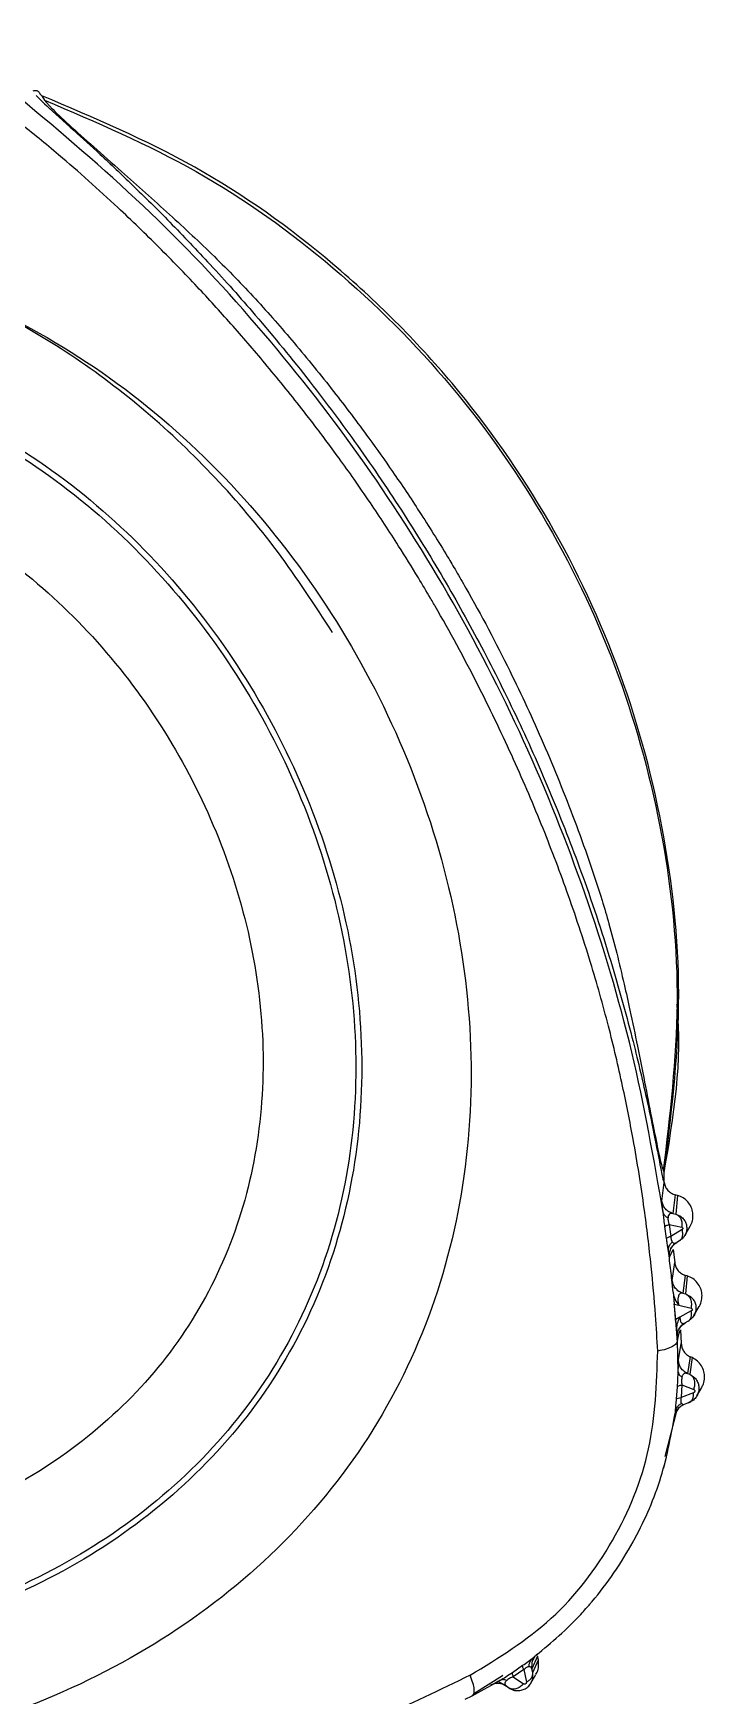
# Model space of a CAD drawing. Extents: x 527 to 611, y 788 to 934.
# Drawn here: x 556.712 to 557.594, y 880.893 to 883.076 of the extents above; entities that cross this region are included whole.
import ezdxf

# ---------------------------------------------------------------- set-up
doc = ezdxf.new("R2010")
doc.units = 0
doc.header["$MEASUREMENT"] = 0
doc.layers.add('1', color=4, linetype='Continuous')
doc.layers.add('GEOMETRY', color=4, linetype='Continuous', lineweight=25)

# ---------------------------------------------------------------- blocks, each defined once
blk = doc.blocks.new('2026_FLASH')
at = {"layer": 'GEOMETRY'}
for p, q in [((29.6442, 79.6804), (29.6477, 79.6748)), ((30.4598, 78.269), (30.4611, 78.2664)), ((30.461, 78.2535), (30.4611, 78.2664)), ((30.458, 78.2286), (30.4611, 78.253)), ((30.4597, 78.2562), (30.461, 78.2535)), ((30.461, 78.2535), (30.4611, 78.253)), ((30.4754, 78.2371), (30.4724, 78.2126)), ((30.4785, 78.2362), (30.4754, 78.2371)), ((30.4785, 78.2362), (30.4764, 78.2117)), ((30.4642, 78.1796), (30.4621, 78.1953)), ((30.4676, 78.198), (30.4697, 78.1824)), ((30.4676, 78.198), (30.4843, 78.1943)), ((30.4724, 78.2126), (30.4764, 78.2117)), ((30.4764, 78.2117), (30.4827, 78.2088)), ((30.4881, 78.1835), (30.4952, 78.1959)), ((30.4847, 78.1913), (30.4697, 78.1824)), ((30.481, 78.1764), (30.4778, 78.1745)), ((30.4678, 78.156), (30.468, 78.1551)), ((30.468, 78.1551), (30.473, 78.1651)), ((30.473, 78.1651), (30.4749, 78.1479)), ((30.4717, 78.1245), (30.4749, 78.1479)), ((30.4887, 78.1312), (30.4855, 78.1078)), ((30.4913, 78.1304), (30.4887, 78.1312)), ((30.4913, 78.1304), (30.489, 78.1069)), ((30.4728, 78.109), (30.4743, 78.0936)), ((30.4855, 78.1078), (30.489, 78.1069)), ((30.489, 78.1069), (30.4957, 78.1033)), ((30.4747, 78.0901), (30.4743, 78.0936)), ((30.4743, 78.0935), (30.4803, 78.0922)), ((30.4762, 78.0732), (30.4747, 78.0901)), ((30.4803, 78.0922), (30.4964, 78.088)), ((30.5002, 78.0784), (30.5071, 78.0903)), ((30.4818, 78.0763), (30.4762, 78.0732)), ((30.4775, 78.0564), (30.4762, 78.0732)), ((30.4967, 78.0844), (30.4818, 78.0763)), ((30.4924, 78.0709), (30.4887, 78.0689)), ((30.4776, 78.0557), (30.4775, 78.0564)), ((30.4783, 78.0501), (30.4807, 78.0552)), ((30.4784, 78.0455), (30.4807, 78.0552)), ((30.4795, 78.0045), (30.4784, 78.0455)), ((30.4799, 78.0201), (30.4835, 78.0416)), ((30.4807, 78.0552), (30.4827, 78.0595)), ((30.4827, 78.0595), (30.4835, 78.0416)), ((30.4953, 78.0242), (30.4916, 78.0023)), ((30.4977, 78.0231), (30.4947, 78.0012)), ((30.4977, 78.0231), (30.4953, 78.0242)), ((30.4916, 78.0023), (30.4947, 78.0012)), ((30.4947, 78.0012), (30.5012, 77.9966)), ((30.4773, 77.9687), (30.4784, 77.9848)), ((30.4843, 77.9872), (30.4832, 77.9709)), ((30.4996, 77.9769), (30.4832, 77.9709)), ((30.4843, 77.9872), (30.4998, 77.9813)), ((30.504, 77.9728), (30.5105, 77.9841)), ((30.4625, 77.8931), (30.478, 77.9546)), ((30.4932, 77.9639), (30.4883, 77.9622)), ((30.4604, 77.8781), (30.4642, 77.8926)), ((30.2949, 77.6308), (30.2874, 77.6145)), ((30.2886, 77.626), (30.2899, 77.6291)), ((30.2959, 77.6261), (30.2949, 77.6308)), ((30.2113, 77.582), (30.2486, 77.6057)), ((30.2486, 77.6057), (30.2493, 77.6061)), ((30.2618, 77.6097), (30.2752, 77.619)), ((30.2767, 77.6133), (30.263, 77.604)), ((30.2767, 77.6133), (30.2801, 77.5969)), ((30.2861, 77.5956), (30.2927, 77.607)), ((30.2885, 77.6096), (30.2874, 77.6145)), ((30.2885, 77.6096), (30.2959, 77.6261)), ((30.2089, 77.5791), (30.2454, 77.5991)), ((30.2543, 77.5915), (30.257, 77.5896)), ((30.263, 77.604), (30.2763, 77.5945)), ((30.1997, 77.5746), (30.2089, 77.5791))]:
    blk.add_line(p, q, dxfattribs=at)
for points, knots in [([(30.4526, 78.0318), (30.4517, 78.0474), (30.4496, 78.0844), (30.4439, 78.1468), (30.4347, 78.224), (30.4221, 78.3029), (30.4062, 78.3829), (30.3881, 78.4605), (30.3639, 78.5459), (30.3345, 78.6344), (30.2999, 78.7251), (30.2608, 78.8161), (30.2147, 78.912), (30.1797, 78.9766), (30.1603, 79.0102), (30.1603, 79.0102), (30.1603, 79.0102), (30.1603, 79.0102), (30.1603, 79.0103), (30.1602, 79.0103), (30.1602, 79.0103), (30.1602, 79.0104), (30.1601, 79.0105), (30.1599, 79.0109), (30.1593, 79.0119), (30.1574, 79.0152), (30.1504, 79.0272), (30.1353, 79.0525), (30.1093, 79.0945), (30.0811, 79.1376), (30.0547, 79.1759), (30.0349, 79.2036), (30.0168, 79.2282), (30.0004, 79.2499), (29.9744, 79.2835), (29.939, 79.3273), (29.8931, 79.3806), (29.8468, 79.4314), (29.7974, 79.4823), (29.7373, 79.5406), (29.6758, 79.5954), (29.6134, 79.6466), (29.5568, 79.69), (29.5026, 79.7288), (29.4671, 79.7527), (29.4524, 79.7626)], [0, 0, 0, 0, 0.023144, 0.05484, 0.091564, 0.136206, 0.170367, 0.209427, 0.251228, 0.298444, 0.343948, 0.391377, 0.441313, 0.497426, 0.497427, 0.497428, 0.497429, 0.497432, 0.497437, 0.497446, 0.497463, 0.497497, 0.497564, 0.497711, 0.498058, 0.499248, 0.503302, 0.518104, 0.541837, 0.574517, 0.592617, 0.609041, 0.623786, 0.63685, 0.648231, 0.685287, 0.718359, 0.749985, 0.784568, 0.820855, 0.870939, 0.90326, 0.937451, 0.973984, 1, 1, 1, 1]), ([(29.6327, 79.687), (29.6336, 79.6873), (29.6351, 79.6877), (29.6373, 79.6876), (29.639, 79.6867), (29.6408, 79.6846), (29.6418, 79.6817), (29.6438, 79.6807), (29.6442, 79.6804)], [0, 0, 0, 0, 0.186076, 0.330502, 0.437082, 0.556039, 0.90138, 1, 1, 1, 1]), ([(29.6366, 79.681), (29.6376, 79.6797), (29.6399, 79.6771), (29.6547, 79.6632), (29.6826, 79.6382), (29.7221, 79.6021), (29.7646, 79.562), (29.8134, 79.5136), (29.8676, 79.4567), (29.9298, 79.387), (29.9948, 79.3076), (30.06, 79.22), (30.1197, 79.1319), (30.1749, 79.0417), (30.2257, 78.9497), (30.2728, 78.8545), (30.3162, 78.7557), (30.3573, 78.6493), (30.3922, 78.5425), (30.4197, 78.4427), (30.4381, 78.3639), (30.4501, 78.3054), (30.4562, 78.2728), (30.4589, 78.259), (30.4594, 78.2571), (30.4597, 78.2562)], [0, 0, 0, 0, 0.014533, 0.030212, 0.067806, 0.097423, 0.132023, 0.171465, 0.214167, 0.262912, 0.324614, 0.380826, 0.439833, 0.496705, 0.551963, 0.610023, 0.668914, 0.727586, 0.796926, 0.855191, 0.90411, 0.942201, 0.973745, 0.987278, 1, 1, 1, 1]), ([(30.4599, 78.2133), (30.4475, 78.2838), (30.4227, 78.4251), (30.3602, 78.6331), (30.2797, 78.8346), (30.1801, 79.028), (30.0627, 79.2108), (29.9286, 79.3811), (29.7798, 79.539), (29.6694, 79.6319), (29.6143, 79.6782)], [0, 0, 0, 0, 0.124582, 0.24949, 0.37459, 0.499876, 0.625195, 0.75037, 0.87536, 1, 1, 1, 1]), ([(29.6477, 79.6748), (29.6487, 79.6734), (29.65, 79.6717), (29.6536, 79.6676), (29.6604, 79.6604), (29.6869, 79.6354), (29.7442, 79.5851), (29.8103, 79.5261), (29.87, 79.4706), (29.9248, 79.4144), (29.9766, 79.3549), (30.0263, 79.2939), (30.069, 79.2372), (30.1064, 79.1845), (30.1411, 79.1326), (30.1685, 79.0888), (30.1864, 79.0588), (30.1943, 79.0451), (30.219, 79.002), (30.2566, 78.931), (30.3038, 78.8289), (30.3444, 78.7281), (30.3722, 78.6488), (30.3894, 78.5905), (30.3991, 78.5537), (30.4081, 78.5157), (30.4172, 78.4749), (30.4253, 78.4358), (30.4372, 78.3762), (30.4468, 78.3258), (30.4535, 78.2933), (30.4563, 78.2807), (30.4588, 78.2718), (30.4595, 78.2699), (30.4598, 78.269)], [0, 0, 0, 0, 0.015553, 0.019577, 0.025298, 0.054011, 0.111928, 0.160204, 0.205232, 0.248179, 0.290705, 0.335946, 0.378131, 0.40775, 0.442436, 0.48097, 0.492913, 0.499971, 0.507012, 0.57474, 0.632386, 0.692957, 0.754741, 0.772662, 0.79508, 0.818698, 0.838687, 0.866284, 0.887246, 0.946002, 0.959231, 0.970571, 0.986421, 1, 1, 1, 1]), ([(29.2065, 79.4861), (29.2696, 79.4818), (29.3968, 79.4733), (29.5792, 79.4073), (29.7477, 79.3072), (29.8969, 79.1738), (30.0218, 79.0143), (30.1188, 78.8351), (30.1837, 78.6432), (30.2127, 78.4457), (30.2033, 78.25), (30.1542, 78.0635), (30.065, 77.8941), (29.939, 77.7497), (29.7831, 77.6341), (29.6041, 77.5509), (29.4093, 77.4985), (29.2743, 77.4921), (29.2065, 77.4889)], [0, 0, 0, 0, 0.060091, 0.121152, 0.183577, 0.247259, 0.311757, 0.376464, 0.440752, 0.504052, 0.566014, 0.626679, 0.686637, 0.746971, 0.808472, 0.871348, 0.935362, 1, 1, 1, 1]), ([(30.0255, 78.9756), (30.0022, 79.0115), (29.9558, 79.0831), (29.8733, 79.18), (29.7827, 79.2668), (29.6841, 79.3413), (29.579, 79.4025), (29.4686, 79.4487), (29.3546, 79.4801), (29.2769, 79.4868), (29.2382, 79.4901)], [0, 0, 0, 0, 0.131043, 0.260851, 0.389105, 0.515464, 0.639703, 0.76173, 0.881702, 1, 1, 1, 1]), ([(29.2065, 79.3395), (29.2605, 79.3359), (29.3694, 79.3286), (29.5255, 79.2719), (29.6698, 79.186), (29.7974, 79.0717), (29.9045, 78.9349), (29.9876, 78.7813), (30.0434, 78.6169), (30.0684, 78.4477), (30.0605, 78.28), (30.0186, 78.1203), (29.9423, 77.9753), (29.8343, 77.8517), (29.7007, 77.7529), (29.5473, 77.6818), (29.3803, 77.6371), (29.2646, 77.6317), (29.2065, 77.6289)], [0, 0, 0, 0, 0.060031, 0.121063, 0.183495, 0.247208, 0.311744, 0.37649, 0.440815, 0.50414, 0.566097, 0.626721, 0.686615, 0.746897, 0.808382, 0.871274, 0.935323, 1, 1, 1, 1]), ([(29.2065, 79.3317), (29.26, 79.3281), (29.3679, 79.3208), (29.5226, 79.2646), (29.6655, 79.1795), (29.792, 79.0662), (29.8981, 78.9307), (29.9806, 78.7784), (30.0358, 78.6154), (30.0606, 78.4477), (30.0528, 78.2816), (30.0113, 78.1233), (29.9357, 77.9796), (29.8287, 77.8572), (29.6963, 77.7593), (29.5443, 77.6889), (29.3788, 77.6446), (29.2641, 77.6392), (29.2065, 77.6365)], [0, 0, 0, 0, 0.060017, 0.121046, 0.183483, 0.247203, 0.311744, 0.376491, 0.440822, 0.504154, 0.566114, 0.626731, 0.686609, 0.746882, 0.808366, 0.871265, 0.93532, 1, 1, 1, 1]), ([(29.2065, 79.2071), (29.2523, 79.204), (29.3447, 79.1977), (29.4771, 79.1495), (29.5993, 79.0765), (29.7076, 78.9794), (29.7985, 78.8631), (29.8692, 78.7325), (29.9167, 78.5927), (29.9381, 78.4491), (29.9317, 78.3068), (29.8964, 78.1712), (29.8316, 78.048), (29.7399, 77.9434), (29.6265, 77.8599), (29.4961, 77.7998), (29.3543, 77.7621), (29.2559, 77.7575), (29.2065, 77.7552)], [0, 0, 0, 0, 0.059911, 0.12091, 0.183385, 0.247163, 0.311739, 0.376505, 0.44088, 0.504269, 0.566249, 0.626809, 0.686568, 0.746756, 0.808237, 0.871187, 0.935295, 1, 1, 1, 1]), ([(30.4611, 78.2664), (30.4734, 78.3397), (30.4858, 78.4134), (30.4779, 78.4868), (30.4779, 78.4873)], [0, 0, 0, 0, 0.994103, 1, 1, 1, 1]), ([(30.4611, 78.253), (30.4615, 78.2512), (30.4624, 78.2474), (30.4659, 78.2427), (30.4702, 78.2389), (30.4737, 78.2377), (30.4754, 78.2371)], [0, 0, 0, 0, 0.253742, 0.509905, 0.758369, 1, 1, 1, 1]), ([(30.4599, 78.2133), (30.4596, 78.2154), (30.459, 78.2196), (30.4585, 78.224), (30.4581, 78.2275), (30.4581, 78.2282), (30.458, 78.2286)], [0, 0, 0, 0, 0.2193135, 0.4370552, 0.7036357, 1, 1, 1, 1]), ([(30.4724, 78.2126), (30.4706, 78.2132), (30.467, 78.2145), (30.4626, 78.2183), (30.4594, 78.2231), (30.4585, 78.2268), (30.458, 78.2286)], [0, 0, 0, 0, 0.244703, 0.5, 0.755297, 1, 1, 1, 1]), ([(30.4951, 78.196), (30.4954, 78.1964), (30.4974, 78.1991), (30.4988, 78.2051), (30.4991, 78.2132), (30.4968, 78.2211), (30.4924, 78.228), (30.4862, 78.2334), (30.4811, 78.2353), (30.4785, 78.2362)], [0, 0, 0, 0, 0.034762, 0.195635, 0.356508, 0.517381, 0.678254, 0.839127, 1, 1, 1, 1]), ([(30.4621, 78.1953), (30.4619, 78.1965), (30.4616, 78.1983), (30.4613, 78.2005), (30.4611, 78.2021), (30.461, 78.2037), (30.4608, 78.2049), (30.4607, 78.2057), (30.4605, 78.2084), (30.4602, 78.2109), (30.4599, 78.2133)], [0, 0, 0, 0, 0.1984149, 0.3028003, 0.36011, 0.4579974, 0.5450201, 0.5716731, 0.5873403, 1, 1, 1, 1]), ([(30.4599, 78.2133), (30.4603, 78.212), (30.4612, 78.2094), (30.4645, 78.2077), (30.4661, 78.2068)], [0, 0, 0, 0, 0.499989, 1, 1, 1, 1]), ([(30.4621, 78.1953), (30.4625, 78.1957), (30.4633, 78.1965), (30.4662, 78.1975), (30.4676, 78.198)], [0, 0, 0, 0, 0.500008, 1, 1, 1, 1]), ([(30.4724, 78.2126), (30.4709, 78.2126), (30.4688, 78.2126), (30.4669, 78.2105), (30.4662, 78.2087), (30.4661, 78.2074), (30.4661, 78.2068)], [0, 0, 0, 0, 0.542909, 0.786725, 0.897634, 1, 1, 1, 1]), ([(30.4661, 78.2068), (30.4661, 78.2062), (30.466, 78.2049), (30.4662, 78.2033), (30.4665, 78.2018), (30.4668, 78.2001), (30.4673, 78.1987), (30.4676, 78.198)], [0, 0, 0, 0, 0.252838, 0.493953, 0.521876, 0.738307, 1, 1, 1, 1]), ([(30.4764, 78.2117), (30.4777, 78.2111), (30.4803, 78.2099), (30.4831, 78.2056), (30.4846, 78.2002), (30.4844, 78.1962), (30.4843, 78.1943)], [0, 0, 0, 0, 0.2425047, 0.4999985, 0.7574931, 1, 1, 1, 1]), ([(30.4827, 78.2088), (30.4843, 78.2074), (30.4872, 78.2049), (30.4896, 78.2), (30.4908, 78.1952), (30.4907, 78.1901), (30.4891, 78.1848), (30.4859, 78.1799), (30.4827, 78.1776), (30.481, 78.1764)], [0, 0, 0, 0, 0.160862, 0.299615, 0.416213, 0.551243, 0.691826, 0.841401, 1, 1, 1, 1]), ([(30.4843, 78.1943), (30.4845, 78.1942), (30.4847, 78.1941), (30.4851, 78.1938), (30.4854, 78.1934), (30.4855, 78.193), (30.4855, 78.1927), (30.4855, 78.1924), (30.4853, 78.192), (30.4851, 78.1916), (30.4848, 78.1914), (30.4847, 78.1913)], [0, 0, 0, 0, 0.1443511, 0.2793855, 0.4027085, 0.5158359, 0.5707025, 0.6256768, 0.7395188, 0.863869, 1, 1, 1, 1]), ([(30.4642, 78.1796), (30.4646, 78.1801), (30.4655, 78.181), (30.4683, 78.1819), (30.4697, 78.1824)], [0, 0, 0, 0, 0.503105, 1, 1, 1, 1]), ([(30.4667, 78.1631), (30.4664, 78.165), (30.4661, 78.167), (30.4657, 78.1691), (30.4657, 78.1692), (30.4657, 78.1692), (30.4657, 78.1694), (30.4655, 78.1705), (30.4652, 78.1721), (30.4649, 78.1743), (30.4646, 78.1765), (30.4644, 78.1784), (30.4642, 78.1796)], [0, 0, 0, 0, 0.417535, 0.417611, 0.41821, 0.419871, 0.426157, 0.450648, 0.646057, 0.703071, 0.806006, 1, 1, 1, 1]), ([(30.4667, 78.1631), (30.4667, 78.1641), (30.4666, 78.1663), (30.4676, 78.1695), (30.4692, 78.1725), (30.4709, 78.1742), (30.4717, 78.1751)], [0, 0, 0, 0, 0.2541623, 0.5091042, 0.7593494, 1, 1, 1, 1]), ([(30.468, 78.1551), (30.468, 78.157), (30.4678, 78.1608), (30.4698, 78.1664), (30.4731, 78.1712), (30.4762, 78.1734), (30.4778, 78.1745)], [0, 0, 0, 0, 0.244604, 0.5, 0.755396, 1, 1, 1, 1]), ([(30.4697, 78.1824), (30.4697, 78.1816), (30.4698, 78.18), (30.4702, 78.1786), (30.4704, 78.1778), (30.4706, 78.1772), (30.471, 78.1762), (30.4714, 78.1755), (30.4717, 78.1751)], [0, 0, 0, 0, 0.238313, 0.475335, 0.500024, 0.549554, 0.728053, 1, 1, 1, 1]), ([(30.47, 78.1662), (30.471, 78.1679), (30.4729, 78.1712), (30.4761, 78.1734), (30.4777, 78.1744)], [0, 0, 0, 0, 0.508667, 1, 1, 1, 1]), ([(30.4717, 78.1751), (30.4721, 78.1746), (30.473, 78.1736), (30.4751, 78.1732), (30.4767, 78.174), (30.4778, 78.1745)], [0, 0, 0, 0, 0.225042, 0.470435, 1, 1, 1, 1]), ([(30.481, 78.1764), (30.4819, 78.1771), (30.4838, 78.1785), (30.4853, 78.1822), (30.4857, 78.1865), (30.485, 78.1898), (30.4847, 78.1913)], [0, 0, 0, 0, 0.249417, 0.506903, 0.760701, 1, 1, 1, 1]), ([(30.4729, 78.1089), (30.4723, 78.1144), (30.4709, 78.1281), (30.4688, 78.1462), (30.4672, 78.1588), (30.4667, 78.1631)], [0, 0, 0, 0, 0.304807, 0.763892, 1, 1, 1, 1]), ([(30.4667, 78.1631), (30.4671, 78.1605), (30.4676, 78.1566), (30.4678, 78.1562), (30.4678, 78.156)], [0, 0, 0, 0, 0.644319, 1, 1, 1, 1]), ([(30.4749, 78.1479), (30.4753, 78.1459), (30.476, 78.1421), (30.4793, 78.1372), (30.4835, 78.1333), (30.487, 78.1319), (30.4887, 78.1312)], [0, 0, 0, 0, 0.253687, 0.509855, 0.758386, 1, 1, 1, 1]), ([(30.507, 78.0903), (30.5071, 78.0905), (30.5089, 78.0929), (30.5105, 78.0985), (30.5111, 78.1066), (30.5091, 78.1146), (30.5049, 78.1216), (30.4989, 78.1273), (30.4938, 78.1293), (30.4913, 78.1304)], [0, 0, 0, 0, 0.015334, 0.179445, 0.343556, 0.507667, 0.671778, 0.835889, 1, 1, 1, 1]), ([(30.4728, 78.109), (30.4727, 78.1111), (30.4723, 78.1153), (30.4719, 78.1198), (30.4717, 78.1234), (30.4717, 78.1241), (30.4717, 78.1245)], [0, 0, 0, 0, 0.217056, 0.42966, 0.698276, 1, 1, 1, 1]), ([(30.4855, 78.1078), (30.4837, 78.1085), (30.4801, 78.1099), (30.4759, 78.114), (30.4728, 78.1189), (30.472, 78.1227), (30.4717, 78.1245)], [0, 0, 0, 0, 0.2446055, 0.5, 0.7553944, 1, 1, 1, 1]), ([(30.4728, 78.109), (30.4731, 78.1073), (30.4736, 78.1039), (30.4758, 78.0978), (30.4785, 78.0944), (30.4803, 78.0922)], [0, 0, 0, 0, 0.24777, 0.493288, 1, 1, 1, 1]), ([(30.4855, 78.1078), (30.4843, 78.1079), (30.4822, 78.1079), (30.4803, 78.1057), (30.4795, 78.1027), (30.4792, 78.1008), (30.479, 78.099), (30.4791, 78.0973), (30.4793, 78.0962), (30.4794, 78.0953), (30.4798, 78.0939), (30.4801, 78.0927), (30.4803, 78.0922)], [0, 0, 0, 0, 0.310024, 0.585718, 0.692349, 0.74531, 0.798926, 0.862433, 0.88153, 0.891455, 0.942928, 1, 1, 1, 1]), ([(30.489, 78.1069), (30.4903, 78.1062), (30.493, 78.1048), (30.4958, 78.1001), (30.4972, 78.0942), (30.4966, 78.09), (30.4964, 78.088)], [0, 0, 0, 0, 0.241786, 0.499998, 0.758211, 1, 1, 1, 1]), ([(30.4775, 78.0564), (30.4769, 78.0638), (30.476, 78.075), (30.475, 78.0863), (30.4747, 78.0901)], [0, 0, 0, 0, 0.663169, 1, 1, 1, 1]), ([(30.4957, 78.1033), (30.497, 78.1021), (30.4996, 78.0996), (30.5021, 78.0946), (30.5031, 78.089), (30.5025, 78.0832), (30.5003, 78.078), (30.4968, 78.0737), (30.4938, 78.0718), (30.4924, 78.0709)], [0, 0, 0, 0, 0.136146, 0.281466, 0.428059, 0.578069, 0.723652, 0.864267, 1, 1, 1, 1]), ([(30.4964, 78.088), (30.4965, 78.0879), (30.4969, 78.0878), (30.4973, 78.0875), (30.4976, 78.087), (30.4977, 78.0865), (30.4977, 78.0861), (30.4977, 78.0858), (30.4976, 78.0855), (30.4975, 78.0851), (30.4972, 78.0847), (30.4968, 78.0845), (30.4967, 78.0844)], [0, 0, 0, 0, 0.146361, 0.284808, 0.41183, 0.527282, 0.582294, 0.636648, 0.691473, 0.747865, 0.867827, 1, 1, 1, 1]), ([(30.4775, 78.0564), (30.4775, 78.0584), (30.4775, 78.0623), (30.4786, 78.0693), (30.4806, 78.0736), (30.4818, 78.0763)], [0, 0, 0, 0, 0.298965, 0.578216, 1, 1, 1, 1]), ([(30.4783, 78.0501), (30.4783, 78.0519), (30.4783, 78.0557), (30.4805, 78.0612), (30.4839, 78.0658), (30.4871, 78.0679), (30.4887, 78.0689)], [0, 0, 0, 0, 0.244705, 0.5, 0.755295, 1, 1, 1, 1]), ([(30.4802, 78.06), (30.4813, 78.0619), (30.4834, 78.0656), (30.4871, 78.0678), (30.4889, 78.069)], [0, 0, 0, 0, 0.506748, 1, 1, 1, 1]), ([(30.4818, 78.0763), (30.4818, 78.0755), (30.4818, 78.0743), (30.482, 78.0727), (30.4824, 78.0712), (30.4831, 78.0698), (30.4839, 78.0688), (30.4849, 78.0681), (30.4865, 78.0678), (30.4879, 78.0685), (30.4887, 78.0689)], [0, 0, 0, 0, 0.079086, 0.133913, 0.200461, 0.312241, 0.428543, 0.526289, 0.702284, 1, 1, 1, 1]), ([(30.4924, 78.0709), (30.4933, 78.0715), (30.4951, 78.0727), (30.4966, 78.076), (30.4973, 78.08), (30.4969, 78.083), (30.4967, 78.0844)], [0, 0, 0, 0, 0.253348, 0.511302, 0.763261, 1, 1, 1, 1]), ([(30.4784, 78.0455), (30.4781, 78.0442), (30.4775, 78.0413), (30.4723, 78.0375), (30.4642, 78.0341), (30.4564, 78.0325), (30.4526, 78.0318)], [0, 0, 0, 0, 0.2398, 0.491268, 0.747303, 1, 1, 1, 1]), ([(30.4784, 78.0455), (30.4782, 78.0473), (30.478, 78.0501), (30.4778, 78.0536), (30.4776, 78.0551), (30.4776, 78.0557)], [0, 0, 0, 0, 0.528606, 0.827155, 1, 1, 1, 1]), ([(30.4776, 78.0557), (30.4778, 78.0539), (30.4781, 78.0503), (30.4782, 78.0501), (30.4783, 78.0501)], [0, 0, 0, 0, 0.518872, 1, 1, 1, 1]), ([(30.4835, 78.0416), (30.4837, 78.0398), (30.4841, 78.036), (30.4869, 78.031), (30.4905, 78.0267), (30.4937, 78.025), (30.4953, 78.0242)], [0, 0, 0, 0, 0.253851, 0.511392, 0.75983, 1, 1, 1, 1]), ([(30.2064, 77.606), (30.2436, 77.6288), (30.3174, 77.6741), (30.3983, 77.7803), (30.4484, 77.903), (30.4512, 77.9887), (30.4526, 78.0318)], [0, 0, 0, 0, 0.251476, 0.500099, 0.748747, 1, 1, 1, 1]), ([(30.4796, 78.0045), (30.4796, 78.0066), (30.4797, 78.0109), (30.4798, 78.0175), (30.4798, 78.019), (30.4799, 78.0201)], [0, 0, 0, 0, 0.21947, 0.434766, 1, 1, 1, 1]), ([(30.4916, 78.0023), (30.49, 78.0032), (30.4867, 78.005), (30.4829, 78.0094), (30.4804, 78.0145), (30.48, 78.0182), (30.4799, 78.0201)], [0, 0, 0, 0, 0.2448288, 0.5, 0.7551713, 1, 1, 1, 1]), ([(30.5103, 77.9842), (30.5111, 77.9857), (30.5134, 77.9895), (30.5145, 77.9967), (30.5137, 78.005), (30.5104, 78.0126), (30.505, 78.0191), (30.5002, 78.0218), (30.4977, 78.0231)], [0, 0, 0, 0, 0.108358, 0.286687, 0.465015, 0.643343, 0.821672, 1, 1, 1, 1]), ([(30.4784, 77.9848), (30.4787, 77.9883), (30.4791, 77.9951), (30.4794, 78.0015), (30.4795, 78.0045)], [0, 0, 0, 0, 0.524097, 1, 1, 1, 1]), ([(30.4795, 78.0045), (30.4798, 78.0032), (30.4802, 78.0006), (30.483, 77.9985), (30.4844, 77.9974)], [0, 0, 0, 0, 0.499999, 1, 1, 1, 1]), ([(30.4844, 77.9974), (30.4843, 77.9967), (30.484, 77.9953), (30.4838, 77.9926), (30.4839, 77.9898), (30.4842, 77.9881), (30.4843, 77.9872)], [0, 0, 0, 0, 0.251071, 0.490727, 0.735067, 1, 1, 1, 1]), ([(30.4916, 78.0023), (30.4901, 78.0026), (30.4879, 78.0029), (30.4858, 78.001), (30.4848, 77.9992), (30.4845, 77.998), (30.4844, 77.9974)], [0, 0, 0, 0, 0.551209, 0.790493, 0.899445, 1, 1, 1, 1]), ([(30.4947, 78.0012), (30.496, 78.0003), (30.4986, 77.9985), (30.5008, 77.9935), (30.5014, 77.9875), (30.5003, 77.9833), (30.4998, 77.9813)], [0, 0, 0, 0, 0.241629, 0.499998, 0.758369, 1, 1, 1, 1]), ([(30.4784, 77.9848), (30.4789, 77.9853), (30.4799, 77.9863), (30.4828, 77.9869), (30.4843, 77.9872)], [0, 0, 0, 0, 0.499986, 1, 1, 1, 1]), ([(30.5012, 77.9966), (30.5024, 77.9953), (30.5047, 77.9924), (30.5066, 77.987), (30.5069, 77.9812), (30.5056, 77.9755), (30.5027, 77.9704), (30.4985, 77.9663), (30.4949, 77.9647), (30.4932, 77.9639)], [0, 0, 0, 0, 0.135176, 0.27999, 0.421876, 0.566004, 0.710322, 0.854948, 1, 1, 1, 1]), ([(30.4932, 77.9639), (30.4942, 77.9644), (30.4962, 77.9653), (30.4983, 77.9684), (30.4996, 77.9724), (30.4996, 77.9754), (30.4996, 77.9769)], [0, 0, 0, 0, 0.253258, 0.511382, 0.763459, 1, 1, 1, 1]), ([(30.4998, 77.9813), (30.5, 77.9812), (30.5004, 77.981), (30.5009, 77.9805), (30.5012, 77.9799), (30.5012, 77.9793), (30.5012, 77.9788), (30.5011, 77.9784), (30.5009, 77.9781), (30.5007, 77.9777), (30.5002, 77.9772), (30.4998, 77.977), (30.4996, 77.9769)], [0, 0, 0, 0, 0.144988, 0.282396, 0.408827, 0.524229, 0.57945, 0.634159, 0.689453, 0.746382, 0.867343, 1, 1, 1, 1]), ([(30.4794, 77.9559), (30.4782, 77.9542), (30.4759, 77.9509), (30.4753, 77.947), (30.475, 77.9451)], [0, 0, 0, 0, 0.506358, 1, 1, 1, 1]), ([(30.4752, 77.9463), (30.4756, 77.948), (30.4763, 77.9516), (30.4793, 77.9562), (30.4833, 77.96), (30.4866, 77.9615), (30.4883, 77.9622)], [0, 0, 0, 0, 0.245213, 0.5, 0.754788, 1, 1, 1, 1]), ([(30.4758, 77.9517), (30.4759, 77.9526), (30.476, 77.9539), (30.4761, 77.9556), (30.4763, 77.9576), (30.4766, 77.962), (30.477, 77.9661), (30.4773, 77.9687)], [0, 0, 0, 0, 0.22155, 0.3323, 0.397743, 0.620158, 1, 1, 1, 1]), ([(30.4758, 77.9517), (30.476, 77.9528), (30.4765, 77.9551), (30.4782, 77.9583), (30.4806, 77.961), (30.4826, 77.9624), (30.4837, 77.9631)], [0, 0, 0, 0, 0.252786, 0.507301, 0.758048, 1, 1, 1, 1]), ([(30.4773, 77.9687), (30.4778, 77.9692), (30.4787, 77.9701), (30.4817, 77.9706), (30.4832, 77.9709)], [0, 0, 0, 0, 0.5030433, 1, 1, 1, 1]), ([(30.4794, 77.9559), (30.4806, 77.9573), (30.4831, 77.96), (30.4865, 77.9614), (30.4881, 77.9621)], [0, 0, 0, 0, 0.509859, 1, 1, 1, 1]), ([(30.4832, 77.9709), (30.483, 77.97), (30.4827, 77.9683), (30.4828, 77.9668), (30.4829, 77.9659), (30.4829, 77.9653), (30.4832, 77.9641), (30.4835, 77.9635), (30.4837, 77.9631)], [0, 0, 0, 0, 0.235622, 0.471634, 0.480551, 0.54513, 0.725606, 1, 1, 1, 1]), ([(30.4837, 77.9631), (30.4842, 77.9625), (30.4855, 77.9612), (30.4873, 77.9618), (30.4883, 77.9622)], [0, 0, 0, 0, 0.473645, 1, 1, 1, 1]), ([(30.2892, 77.629), (30.3095, 77.646), (30.335, 77.6673), (30.3584, 77.6934), (30.3642, 77.7002), (30.3656, 77.7019), (30.366, 77.7024), (30.3662, 77.7025), (30.3866, 77.7268), (30.4058, 77.7547), (30.4358, 77.8098), (30.4603, 77.866), (30.4706, 77.923), (30.4758, 77.9517)], [0, 0, 0, 0, 0.2082, 0.260693, 0.274113, 0.277664, 0.278653, 0.278952, 0.27912, 0.526842, 0.539473, 0.768615, 1, 1, 1, 1]), ([(30.4758, 77.9517), (30.4756, 77.9501), (30.4752, 77.9466), (30.4752, 77.9464), (30.4752, 77.9463)], [0, 0, 0, 0, 0.472059, 1, 1, 1, 1]), ([(30.2752, 77.619), (30.2778, 77.6207), (30.2832, 77.6245), (30.2871, 77.6275), (30.2892, 77.629)], [0, 0, 0, 0, 0.471171, 1, 1, 1, 1]), ([(30.2837, 77.6172), (30.2837, 77.6184), (30.2839, 77.6207), (30.285, 77.624), (30.2867, 77.6269), (30.2884, 77.6283), (30.2892, 77.629)], [0, 0, 0, 0, 0.241912, 0.492587, 0.747086, 1, 1, 1, 1]), ([(30.2946, 77.6338), (30.2933, 77.6326), (30.2906, 77.6301), (30.2881, 77.6252), (30.2868, 77.6199), (30.2872, 77.6163), (30.2874, 77.6145)], [0, 0, 0, 0, 0.24521, 0.499997, 0.754786, 1, 1, 1, 1]), ([(30.2899, 77.6293), (30.2899, 77.6293), (30.2899, 77.6296), (30.2892, 77.629), (30.2887, 77.6287)], [0, 0, 0, 0, 0.2534612, 1, 1, 1, 1]), ([(30.2946, 77.6338), (30.2944, 77.6335), (30.2939, 77.6329), (30.2907, 77.6303), (30.2892, 77.629)], [0, 0, 0, 0, 0.529299, 1, 1, 1, 1]), ([(30.2064, 77.606), (30.1665, 77.5867), (30.0795, 77.5445), (29.9346, 77.4902), (29.7703, 77.4413), (29.5934, 77.4029), (29.4037, 77.3749), (29.2737, 77.3709), (29.2065, 77.3688)], [0, 0, 0, 0, 0.129548, 0.282447, 0.44601, 0.624613, 0.805705, 1, 1, 1, 1]), ([(30.2089, 77.5791), (30.2098, 77.5798), (30.2117, 77.5812), (30.2119, 77.5871), (30.2104, 77.5954), (30.2077, 77.6025), (30.2064, 77.606)], [0, 0, 0, 0, 0.246242, 0.500052, 0.753835, 1, 1, 1, 1]), ([(30.2454, 77.5991), (30.248, 77.6007), (30.2533, 77.604), (30.2589, 77.6078), (30.2618, 77.6097)], [0, 0, 0, 0, 0.489095, 1, 1, 1, 1]), ([(30.257, 77.5896), (30.259, 77.5884), (30.2627, 77.5862), (30.2689, 77.5855), (30.2746, 77.5863), (30.28, 77.5888), (30.2844, 77.5927), (30.2875, 77.5978), (30.2891, 77.6036), (30.2887, 77.6076), (30.2885, 77.6096)], [0, 0, 0, 0, 0.150026, 0.264695, 0.386799, 0.506391, 0.628102, 0.750272, 0.873009, 1, 1, 1, 1]), ([(30.263, 77.604), (30.2625, 77.6054), (30.2614, 77.6081), (30.2617, 77.6092), (30.2618, 77.6097)], [0, 0, 0, 0, 0.500046, 1, 1, 1, 1]), ([(30.2767, 77.6133), (30.2761, 77.6147), (30.275, 77.6174), (30.2752, 77.6184), (30.2752, 77.619)], [0, 0, 0, 0, 0.497179, 1, 1, 1, 1]), ([(30.2837, 77.6172), (30.2832, 77.6171), (30.2823, 77.6169), (30.2806, 77.6162), (30.2786, 77.615), (30.2773, 77.6139), (30.2767, 77.6133)], [0, 0, 0, 0, 0.2724947, 0.5250153, 0.7623502, 1, 1, 1, 1]), ([(30.2801, 77.5969), (30.2814, 77.5977), (30.284, 77.5993), (30.2869, 77.6025), (30.2886, 77.6061), (30.2885, 77.6085), (30.2885, 77.6096)], [0, 0, 0, 0, 0.236544, 0.488622, 0.746745, 1, 1, 1, 1]), ([(30.2874, 77.6145), (30.2871, 77.6154), (30.2866, 77.617), (30.2846, 77.6172), (30.2837, 77.6172)], [0, 0, 0, 0, 0.5278504, 1, 1, 1, 1]), ([(30.2924, 77.6072), (30.293, 77.6081), (30.2952, 77.6112), (30.2967, 77.6179), (30.2961, 77.6233), (30.2959, 77.6261)], [0, 0, 0, 0, 0.163596, 0.581798, 1, 1, 1, 1]), ([(30.2454, 77.5991), (30.2436, 77.5981), (30.2399, 77.596), (30.2345, 77.5932), (30.2336, 77.593), (30.233, 77.5928)], [0, 0, 0, 0, 0.215082, 0.452843, 1, 1, 1, 1]), ([(30.2543, 77.5915), (30.2527, 77.5925), (30.2495, 77.5944), (30.2439, 77.5955), (30.2381, 77.5951), (30.2347, 77.5936), (30.233, 77.5928)], [0, 0, 0, 0, 0.24483, 0.500002, 0.755173, 1, 1, 1, 1]), ([(30.2457, 77.5993), (30.2451, 77.5989), (30.2439, 77.5982), (30.2435, 77.5973), (30.2462, 77.5962), (30.251, 77.5934), (30.2542, 77.5915)], [0, 0, 0, 0, 0.1378923, 0.2703381, 0.5218511, 1, 1, 1, 1]), ([(30.2543, 77.599), (30.2526, 77.5996), (30.2493, 77.6008), (30.2467, 77.5997), (30.2454, 77.5991)], [0, 0, 0, 0, 0.5, 1, 1, 1, 1]), ([(30.2543, 77.599), (30.2538, 77.5986), (30.2529, 77.5978), (30.252, 77.5962), (30.2516, 77.5938), (30.2532, 77.5924), (30.2543, 77.5915)], [0, 0, 0, 0, 0.1025344, 0.2136311, 0.4577184, 1, 1, 1, 1]), ([(30.263, 77.604), (30.2621, 77.6037), (30.2605, 77.6031), (30.258, 77.6018), (30.2559, 77.6003), (30.2548, 77.5995), (30.2543, 77.599)], [0, 0, 0, 0, 0.265392, 0.510123, 0.749622, 1, 1, 1, 1]), ([(30.2763, 77.5945), (30.2749, 77.5931), (30.2718, 77.5901), (30.2664, 77.5877), (30.261, 77.5874), (30.2583, 77.5889), (30.257, 77.5896)], [0, 0, 0, 0, 0.24163, 0.5, 0.75837, 1, 1, 1, 1]), ([(30.2801, 77.5969), (30.2801, 77.5967), (30.2802, 77.5963), (30.28, 77.5957), (30.2798, 77.5952), (30.2796, 77.5949), (30.2793, 77.5947), (30.2789, 77.5944), (30.2783, 77.5941), (30.2776, 77.594), (30.2769, 77.5941), (30.2765, 77.5944), (30.2763, 77.5945)], [0, 0, 0, 0, 0.132673, 0.253631, 0.310559, 0.365854, 0.420561, 0.475786, 0.591188, 0.717618, 0.855031, 1, 1, 1, 1])]:
    blk.add_open_spline(points, degree=3, knots=knots, dxfattribs=at)
for points in [[(30.4611, 78.2664), (30.4702, 78.3398), (30.4882, 78.4866), (30.4664, 78.7085), (30.4093, 78.9232), (30.315, 79.1248), (30.1875, 79.3071), (30.03, 79.464), (29.8486, 79.5938), (29.7123, 79.6516), (29.6442, 79.6804)], [(29.6477, 79.6748), (29.7152, 79.6458), (29.8504, 79.588), (30.0303, 79.4587), (30.1865, 79.3027), (30.3131, 79.1215), (30.4068, 78.9214), (30.4638, 78.7082), (30.486, 78.4878), (30.4685, 78.342), (30.4598, 78.269)]]:
    blk.add_open_spline(points, degree=3, dxfattribs=at)

msp = doc.modelspace()

# ---------------------------------------------------------------- block references
at = {"layer": '1'}
msp.add_blockref('2026_FLASH', (527.0792, 803.3138), dxfattribs=at)

doc.saveas('drawing.dxf')
